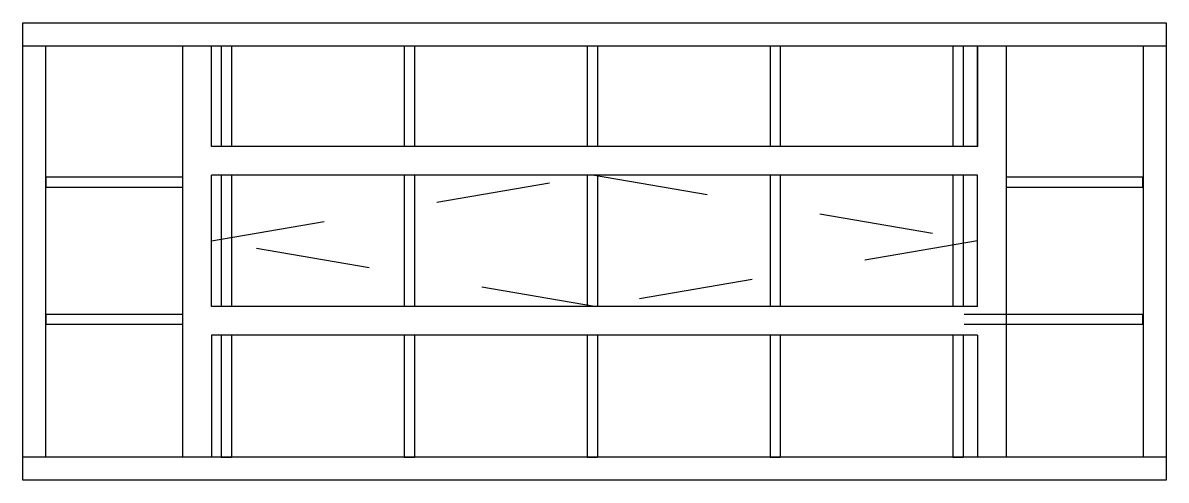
# Model space of a CAD drawing. Header units: millimetres. Extents: x 340.79 to 341.79, y 1324.92 to 1325.32.
import ezdxf

# ---------------------------------------------------------------- set-up
doc = ezdxf.new("R2010")
doc.units = ezdxf.units.MM
doc.header["$LTSCALE"] = 0.5
doc.linetypes.add('HIDDEN2', pattern=[0.1875, 0.125, -0.0625])
doc.layers.add('Gravia_Janelas', color=1, linetype='Continuous')
doc.layers.add('Gravia_Janelas_hidden2', color=1, linetype='HIDDEN2')

msp = doc.modelspace()

# ---------------------------------------------------------------- linework, layer by layer
at = {"layer": 'Gravia_Janelas', "color": 2, "linetype": 'Continuous'}
for p, q in [((340.7915, 1324.9153), (340.7915, 1325.3153)), ((340.7915, 1325.3153), (341.7915, 1325.3153)), ((341.7915, 1325.3153), (341.7915, 1324.9153)), ((341.7915, 1324.9153), (340.7915, 1324.9153))]:
    msp.add_line(p, q, dxfattribs=at)
at = {"layer": 'Gravia_Janelas', "linetype": 'Continuous'}
for p, q in [((340.7915, 1325.2953), (341.7915, 1325.2953)), ((340.8115, 1324.9353), (340.8115, 1325.2953)), ((340.9315, 1324.9353), (340.9315, 1325.2953)), ((340.9565, 1325.2071), (340.9565, 1325.2953)), ((341.6265, 1325.2071), (341.6265, 1325.2953)), ((341.6265, 1325.2953), (341.6265, 1325.2071)), ((341.6515, 1325.2953), (341.6515, 1324.9353)), ((341.7715, 1325.2953), (341.7715, 1324.9353)), ((341.6265, 1325.2071), (340.9565, 1325.2071)), ((341.6265, 1325.2071), (340.9565, 1325.2071)), ((341.6265, 1325.1821), (340.9565, 1325.1821)), ((341.6265, 1325.1821), (340.9565, 1325.1821)), ((340.9565, 1325.0671), (340.9565, 1325.1821)), ((340.9565, 1325.0671), (340.9565, 1325.1821)), ((341.6265, 1325.0671), (341.6265, 1325.1821)), ((341.6265, 1325.0671), (340.9565, 1325.0671)), ((341.6265, 1325.0671), (340.9565, 1325.0671)), ((341.6265, 1325.0421), (340.9565, 1325.0421)), ((340.9565, 1325.0421), (340.9565, 1324.9353)), ((341.6265, 1325.0421), (341.6265, 1324.9353)), ((341.7915, 1324.9353), (340.7915, 1324.9353))]:
    msp.add_line(p, q, dxfattribs=at)
at = {"layer": 'Gravia_Janelas'}
for p, q in [((340.965, 1325.2953), (340.965, 1325.2071)), ((340.965, 1325.2953), (340.974, 1325.2953)), ((340.974, 1325.2953), (340.974, 1325.2071)), ((341.125, 1325.2953), (341.125, 1325.2071)), ((341.125, 1325.2953), (341.134, 1325.2953)), ((341.134, 1325.2953), (341.134, 1325.2071)), ((341.285, 1325.2953), (341.285, 1325.2071)), ((341.285, 1325.2953), (341.294, 1325.2953)), ((341.294, 1325.2953), (341.294, 1325.2071)), ((341.445, 1325.2953), (341.445, 1325.2071)), ((341.445, 1325.2953), (341.454, 1325.2953)), ((341.454, 1325.2953), (341.454, 1325.2071)), ((341.605, 1325.2953), (341.605, 1325.2071)), ((341.605, 1325.2953), (341.614, 1325.2953)), ((341.614, 1325.2953), (341.614, 1325.2071)), ((340.8115, 1325.1802), (340.8115, 1325.1713)), ((340.9315, 1325.1802), (340.8115, 1325.1802)), ((340.965, 1325.1821), (340.965, 1325.0671)), ((340.974, 1325.1821), (340.974, 1325.0671)), ((341.125, 1325.1821), (341.125, 1325.0671)), ((341.134, 1325.1821), (341.134, 1325.0671)), ((341.285, 1325.1821), (341.285, 1325.0671)), ((341.294, 1325.1821), (341.294, 1325.0671)), ((341.445, 1325.1821), (341.445, 1325.0671)), ((341.454, 1325.1821), (341.454, 1325.0671)), ((341.605, 1325.1821), (341.605, 1325.0671)), ((341.614, 1325.1821), (341.614, 1325.0671)), ((341.7707, 1325.1802), (341.6515, 1325.1802)), ((341.7707, 1325.1802), (341.7707, 1325.1713)), ((340.9315, 1325.1713), (340.8115, 1325.1713)), ((341.7707, 1325.1713), (341.6515, 1325.1713)), ((340.8115, 1325.0602), (340.8115, 1325.0513)), ((340.9315, 1325.0602), (340.8115, 1325.0602)), ((341.7707, 1325.0602), (341.6147, 1325.0602)), ((341.7707, 1325.0602), (341.7707, 1325.0513)), ((340.9315, 1325.0513), (340.8115, 1325.0513)), ((341.7707, 1325.0513), (341.6147, 1325.0513)), ((340.965, 1325.0421), (340.965, 1324.9353)), ((340.974, 1325.0421), (340.974, 1324.9353)), ((341.125, 1325.0421), (341.125, 1324.9353)), ((341.134, 1325.0421), (341.134, 1324.9353)), ((341.285, 1325.0421), (341.285, 1324.9353)), ((341.294, 1325.0421), (341.294, 1324.9353)), ((341.445, 1325.0421), (341.445, 1324.9353)), ((341.454, 1325.0421), (341.454, 1324.9353)), ((341.605, 1325.0421), (341.605, 1324.9353)), ((341.614, 1325.0421), (341.614, 1324.9353)), ((340.965, 1324.9353), (340.974, 1324.9353)), ((341.125, 1324.9353), (341.134, 1324.9353)), ((341.285, 1324.9353), (341.294, 1324.9353)), ((341.445, 1324.9353), (341.454, 1324.9353)), ((341.605, 1324.9353), (341.614, 1324.9353))]:
    msp.add_line(p, q, dxfattribs=at)
at = {"layer": 'Gravia_Janelas_hidden2'}
for p, q in [((340.9565, 1325.1246), (341.2915, 1325.1821)), ((341.2915, 1325.1821), (341.6265, 1325.1246)), ((341.2915, 1325.0671), (340.9565, 1325.1246)), ((341.6265, 1325.1246), (341.2915, 1325.0671))]:
    msp.add_line(p, q, dxfattribs=at)

doc.saveas('drawing.dxf')
